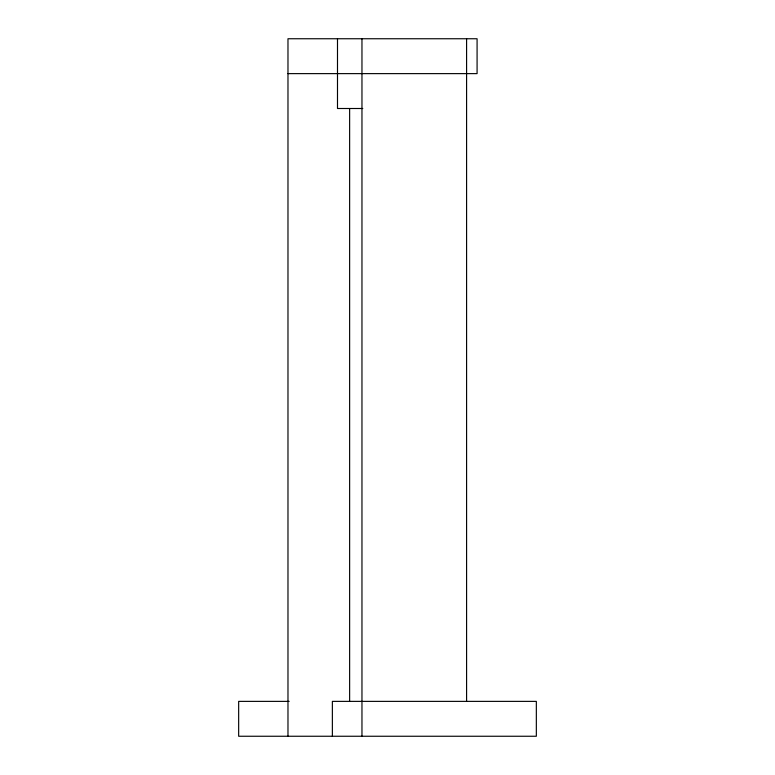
<?xml version="1.0" encoding="UTF-8"?>
<svg xmlns="http://www.w3.org/2000/svg" width="775" height="775" viewBox="0 0 775 775"><rect width="100%" height="100%" fill="white"/><g stroke="black" fill="none" stroke-linecap="round" stroke-linejoin="round"><path stroke-width="1.16" d="M287.98 73.625L477.08 73.625L477.08 38.75L287.98 38.75L287.98 736.25M362.797 108.5L337.493 108.5L337.493 38.75M289.191 701.375L238.661 701.375L238.661 736.25L536.339 736.25L536.339 701.375L332.368 701.375L332.368 736.25M466.589 38.75L466.589 701.375M361.964 38.75L361.964 736.25M349.632 108.5L349.632 701.375"/></g></svg>
